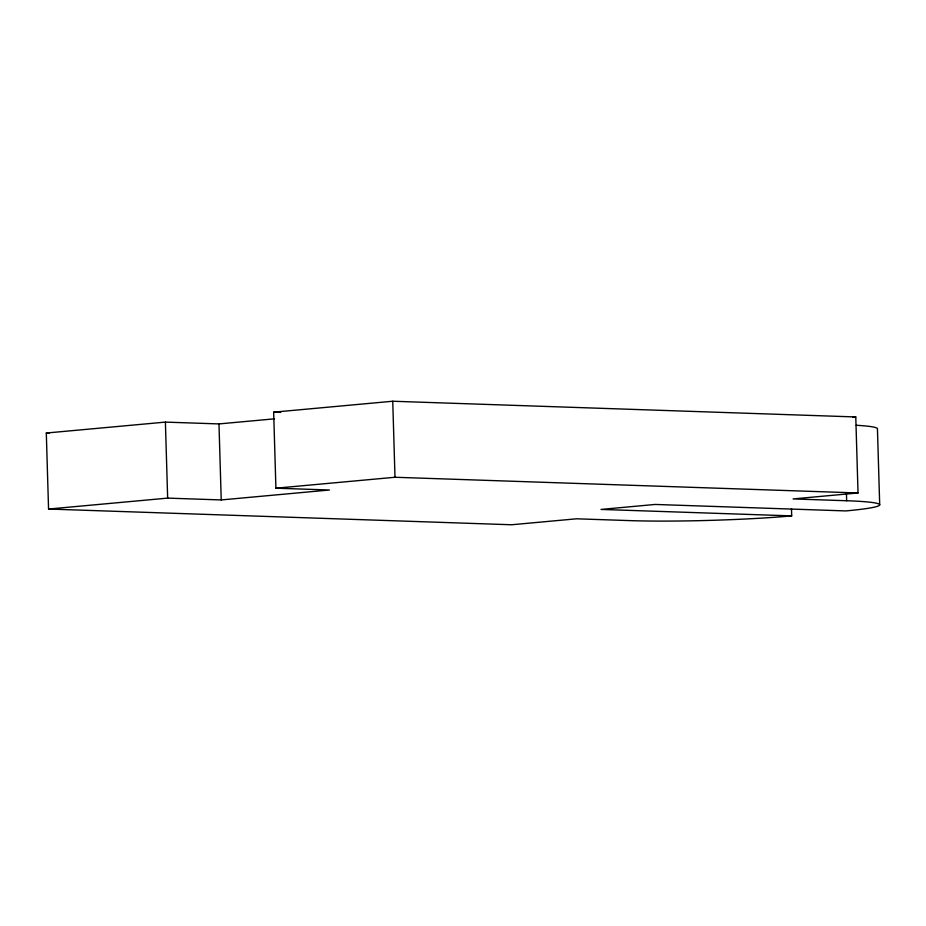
<?xml version="1.0" encoding="UTF-8"?>
<svg xmlns="http://www.w3.org/2000/svg" width="926" height="926" viewBox="0 0 926 926"><rect width="100%" height="100%" fill="white"/><g stroke="black" fill="none" stroke-linecap="round" stroke-linejoin="round"><path stroke-width="1.39" d="M791.475 508.721L791.695 515.886A114.303 7.176 -1.7 0 1 630.12 520.62L576.539 518.803L511.58 524.764L48.557 509.045L46.3 433.032L165.395 422.106L218.976 423.923L274.524 418.83M48.557 509.045L167.652 498.119L221.233 499.936L329.494 490.004L275.913 488.187L273.656 412.174L392.74 401.236L855.774 416.955L858.032 492.968L793.073 498.929L846.653 500.746A114.303 7.176 -1.7 0 1 845.82 510.92L655.168 504.45L601.032 509.427L791.695 515.886M852.95 417.209L855.774 416.955M275.913 488.187L394.997 477.26L858.032 492.968M273.656 412.174L280.705 412.406M46.3 433.032L49.182 433.136M879.7 504.855L877.443 428.842A114.303 7.176 -1.7 0 0 856.249 425.265M846.433 493.57L846.653 500.746M392.74 401.236L394.997 477.26M218.976 423.923L221.233 499.936M165.395 422.106L167.652 498.119"/></g></svg>
